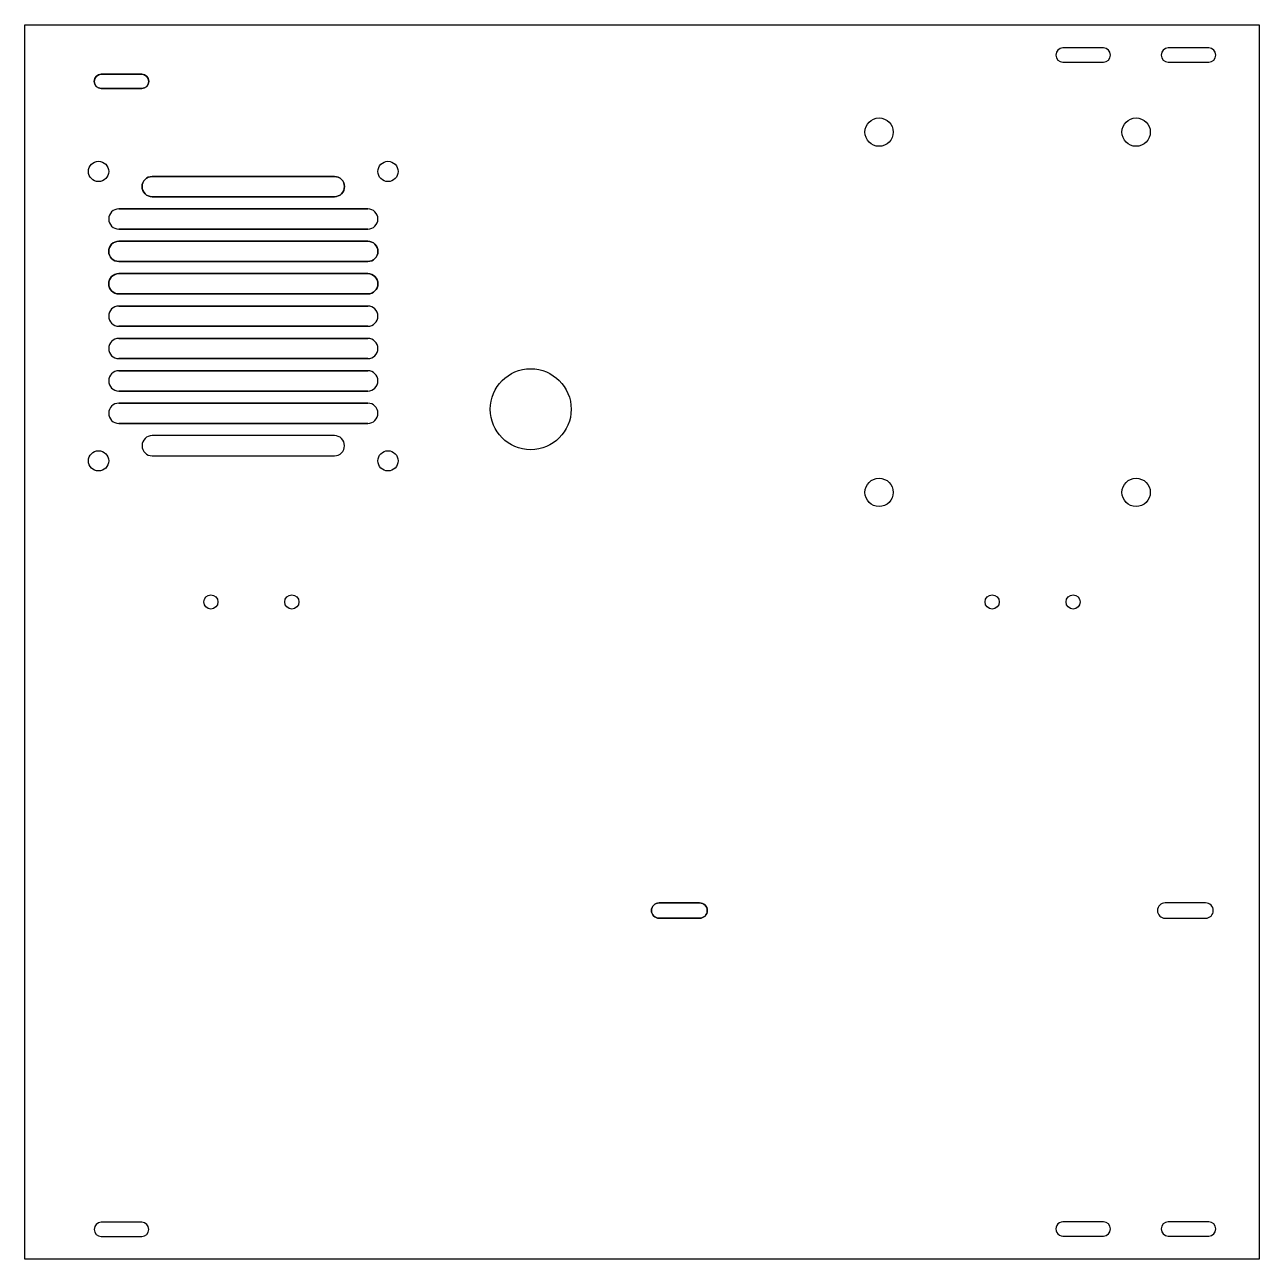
# Model space of a CAD drawing. Header units: millimetres. Extents: x -107 to 198, y -230 to 75.
import ezdxf

# ---------------------------------------------------------------- set-up
doc = ezdxf.new("R2010")
doc.units = ezdxf.units.MM
doc.layers.get('0').update_dxf_attribs({"linetype": 'CONTINUOUS'})

msp = doc.modelspace()

# ---------------------------------------------------------------- linework, layer by layer
for p, q in [((-107, 75, -6.5), (198, 75, -6.5)), ((-107, -230, -6.5), (-107, 75, -6.5)), ((198, 75, -6.5), (198, -230, -6.5)), ((159.5, 69.25, -6.5), (149.5, 69.25, -6.5)), ((185.5, 69.25, -6.5), (175.5, 69.25, -6.5)), ((149.5, 65.75, -6.5), (159.5, 65.75, -6.5)), ((175.5, 65.75, -6.5), (185.5, 65.75, -6.5)), ((-78.1, 62.75, -6.5), (-88.1, 62.75, -6.5)), ((-88.1, 59.25, -6.5), (-78.1, 59.25, -6.5)), ((-30.5, 37.5, -6.5), (-75.5, 37.5, -6.5)), ((-75.5, 32.5, -6.5), (-30.5, 32.5, -6.5)), ((-83.75, 29.5), (-22.25, 29.5)), ((-22.25, 29.5, -6.5), (-83.75, 29.5, -6.5)), ((-22.25, 24.5), (-83.75, 24.5)), ((-83.75, 24.5, -6.5), (-22.25, 24.5, -6.5)), ((-22.25, 21.5, -6.5), (-83.75, 21.5, -6.5)), ((-83.75, 16.5, -6.5), (-22.25, 16.5, -6.5)), ((-22.25, 13.5, -6.5), (-83.75, 13.5, -6.5)), ((-83.75, 8.5, -6.5), (-22.25, 8.5, -6.5)), ((-83.75, 5.5), (-22.25, 5.5)), ((-22.25, 5.5, -6.5), (-83.75, 5.5, -6.5)), ((-22.25, 0.5), (-83.75, 0.5)), ((-83.75, 0.5, -6.5), (-22.25, 0.5, -6.5)), ((-83.75, -2.5), (-22.25, -2.5)), ((-22.25, -2.5, -6.5), (-83.75, -2.5, -6.5)), ((-22.25, -7.5), (-83.75, -7.5)), ((-83.75, -7.5, -6.5), (-22.25, -7.5, -6.5)), ((-83.75, -10.5), (-22.25, -10.5)), ((-22.25, -10.5, -6.5), (-83.75, -10.5, -6.5)), ((-22.25, -15.5), (-83.75, -15.5)), ((-83.75, -15.5, -6.5), (-22.25, -15.5, -6.5)), ((-83.75, -18.5), (-22.25, -18.5)), ((-22.25, -18.5, -6.5), (-83.75, -18.5, -6.5)), ((-22.25, -23.5), (-83.75, -23.5)), ((-83.75, -23.5, -6.5), (-22.25, -23.5, -6.5)), ((-30.5, -26.5, -6.5), (-75.5, -26.5, -6.5)), ((-75.5, -31.5, -6.5), (-30.5, -31.5, -6.5)), ((59.73, -141.95, -6.5), (49.73, -141.95, -6.5)), ((184.73, -141.95, -6.5), (174.73, -141.95, -6.5)), ((49.73, -145.75, -6.5), (59.73, -145.75, -6.5)), ((174.73, -145.75, -6.5), (184.73, -145.75, -6.5)), ((-78.1, -220.85, -6.5), (-88.1, -220.85, -6.5)), ((159.5, -220.75, -6.5), (149.5, -220.75, -6.5)), ((185.5, -220.75, -6.5), (175.5, -220.75, -6.5)), ((-88.1, -224.35, -6.5), (-78.1, -224.35, -6.5)), ((149.5, -224.25, -6.5), (159.5, -224.25, -6.5)), ((175.5, -224.25, -6.5), (185.5, -224.25, -6.5)), ((198, -230, -6.5), (-107, -230, -6.5))]:
    msp.add_line(p, q)
msp.add_lwpolyline([(198, 75), (198, -230), (-107, -230), (-107, 75)], close=True)
for points in [[(159.5, 69.25), (149.5, 69.25, 1), (149.5, 65.75), (159.5, 65.75, 1)], [(185.5, 69.25), (175.5, 69.25, 1), (175.5, 65.75), (185.5, 65.75, 1)], [(-88.1, 59.25, -1), (-88.1, 62.75), (-78.1, 62.75, -1), (-78.1, 59.25)], [(-30.5, 37.5, -1), (-30.5, 32.5), (-75.5, 32.5, -1), (-75.5, 37.5)], [(-83.75, 16.5, -1), (-83.75, 21.5), (-22.25, 21.5, -1), (-22.25, 16.5)], [(-83.75, 8.5, -1), (-83.75, 13.5), (-22.25, 13.5, -1), (-22.25, 8.5)], [(-30.5, -26.5), (-75.5, -26.5, 1), (-75.5, -31.5), (-30.5, -31.5, 1)], [(59.73, -141.95, -1), (59.73, -145.75), (49.73, -145.75, -1), (49.73, -141.95)], [(184.73, -141.95), (174.73, -141.95, 1), (174.73, -145.75), (184.73, -145.75, 1)], [(-78.1, -220.85), (-88.1, -220.85, 1), (-88.1, -224.35), (-78.1, -224.35, 1)], [(159.5, -220.75), (149.5, -220.75, 1.000001), (149.5, -224.25), (159.5, -224.25, 0.999999)], [(185.5, -220.75), (175.5, -220.75, 1), (175.5, -224.25), (185.5, -224.25, 1)]]:
    msp.add_lwpolyline(points, format="xyb", close=True)
for centre, radius in [((104.07, 48.46), 3.5), ((104.07, 48.46, -6.5), 3.5), ((167.57, 48.46), 3.5), ((167.57, 48.46, -6.5), 3.5), ((-88.75, 38.75), 2.5), ((-88.75, 38.75, -6.5), 2.5), ((-17.25, 38.75), 2.5), ((-17.25, 38.75, -6.5), 2.5), ((18, -20), 10), ((18, -20, -6.5), 10), ((-88.75, -32.75), 2.5), ((-88.75, -32.75, -6.5), 2.5), ((-17.25, -32.75), 2.5), ((-17.25, -32.75, -6.5), 2.5), ((104.07, -40.54), 3.5), ((104.07, -40.54, -6.5), 3.5), ((167.57, -40.54), 3.5), ((167.57, -40.54, -6.5), 3.5), ((-61, -67.6), 1.75), ((-61, -67.6, -6.5), 1.75), ((-41, -67.6), 1.75), ((-41, -67.6, -6.5), 1.75), ((132, -67.6), 1.75), ((132, -67.6, -6.5), 1.75), ((152, -67.6), 1.75), ((152, -67.6, -6.5), 1.75)]:
    msp.add_circle(centre, radius)
for centre, radius, start, end in [((149.5, 67.5, -6.5), 1.75, 90, 270), ((159.5, 67.5, -6.5), 1.75, -90, 90), ((175.5, 67.5, -6.5), 1.75, 90, 270), ((185.5, 67.5, -6.5), 1.75, -90, 90), ((-88.1, 61, -6.5), 1.75, 90, 270), ((-78.1, 61, -6.5), 1.75, -90, 90), ((-75.5, 35, -6.5), 2.5, 90, 270), ((-30.5, 35, -6.5), 2.5, -90, 90), ((-83.75, 27), 2.5, 90, 270), ((-83.75, 27, -6.5), 2.5, 90, 270), ((-22.25, 27), 2.5, -90, 90), ((-22.25, 27, -6.5), 2.5, -90, 90), ((-83.75, 19, -6.5), 2.5, 90, 270), ((-22.25, 19, -6.5), 2.5, -90, 90), ((-83.75, 11, -6.5), 2.5, 90, 270), ((-22.25, 11, -6.5), 2.5, -90, 90), ((-83.75, 3), 2.5, 90, 270), ((-83.75, 3, -6.5), 2.5, 90, 270), ((-22.25, 3), 2.5, -90, 90), ((-22.25, 3, -6.5), 2.5, -90, 90), ((-83.75, -5), 2.5, 90, 270), ((-83.75, -5, -6.5), 2.5, 90, 270), ((-22.25, -5), 2.5, -90, 90), ((-22.25, -5, -6.5), 2.5, -90, 90), ((-83.75, -13), 2.5, 90, 270), ((-83.75, -13, -6.5), 2.5, 90, 270), ((-22.25, -13), 2.5, -90, 90), ((-22.25, -13, -6.5), 2.5, -90, 90), ((-83.75, -21), 2.5, 90, 270), ((-83.75, -21, -6.5), 2.5, 90, 270), ((-22.25, -21), 2.5, -90, 90), ((-22.25, -21, -6.5), 2.5, -90, 90), ((-75.5, -29, -6.5), 2.5, 90, 270), ((-30.5, -29, -6.5), 2.5, -90, 90), ((49.73, -143.85, -6.5), 1.9, 90, 270), ((59.73, -143.85, -6.5), 1.9, -90, 90), ((174.73, -143.85, -6.5), 1.9, 90, 270), ((184.73, -143.85, -6.5), 1.9, -90, 90), ((-88.1, -222.6, -6.5), 1.75, 90, 270), ((-78.1, -222.6, -6.5), 1.75, -90, 90), ((149.5, -222.5, -6.5), 1.75, 90, 270.0001), ((159.5, -222.5, -6.5), 1.75, -89.9999, 89.9999), ((175.5, -222.5, -6.5), 1.75, 90, 270), ((185.5, -222.5, -6.5), 1.75, -90, 90)]:
    msp.add_arc(centre, radius, start, end)

doc.saveas('drawing.dxf')
